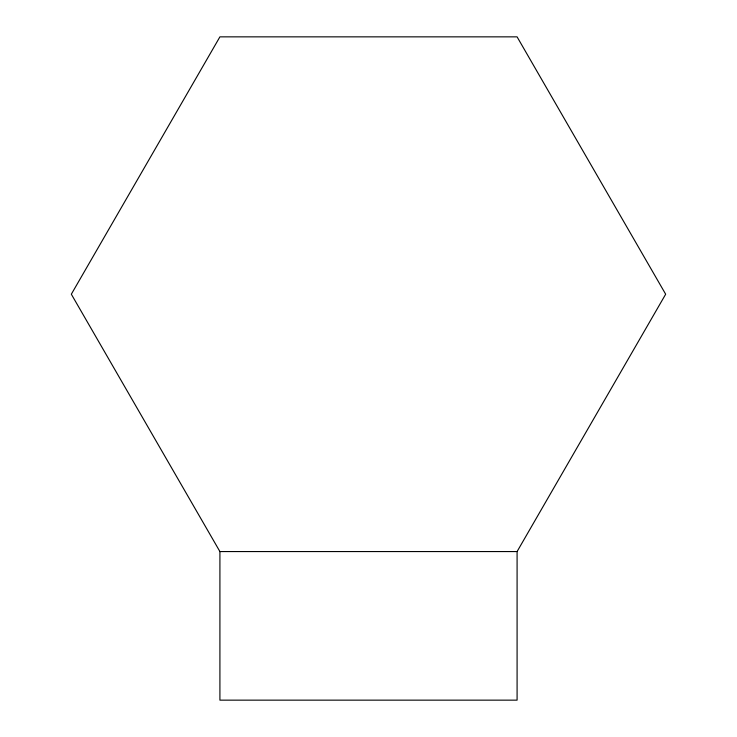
<?xml version="1.0" encoding="UTF-8"?>
<svg xmlns="http://www.w3.org/2000/svg" width="737" height="737" viewBox="0 0 737 737"><rect width="100%" height="100%" fill="white"/><g stroke="black" fill="none" stroke-linecap="round" stroke-linejoin="round"><path stroke-width="1.11" d="M517.088 551.562L665.668 294.21L517.088 36.85L219.912 36.85L71.332 294.21L219.912 551.562L219.912 700.15L517.088 700.15L517.088 551.562L219.912 551.562"/></g></svg>
